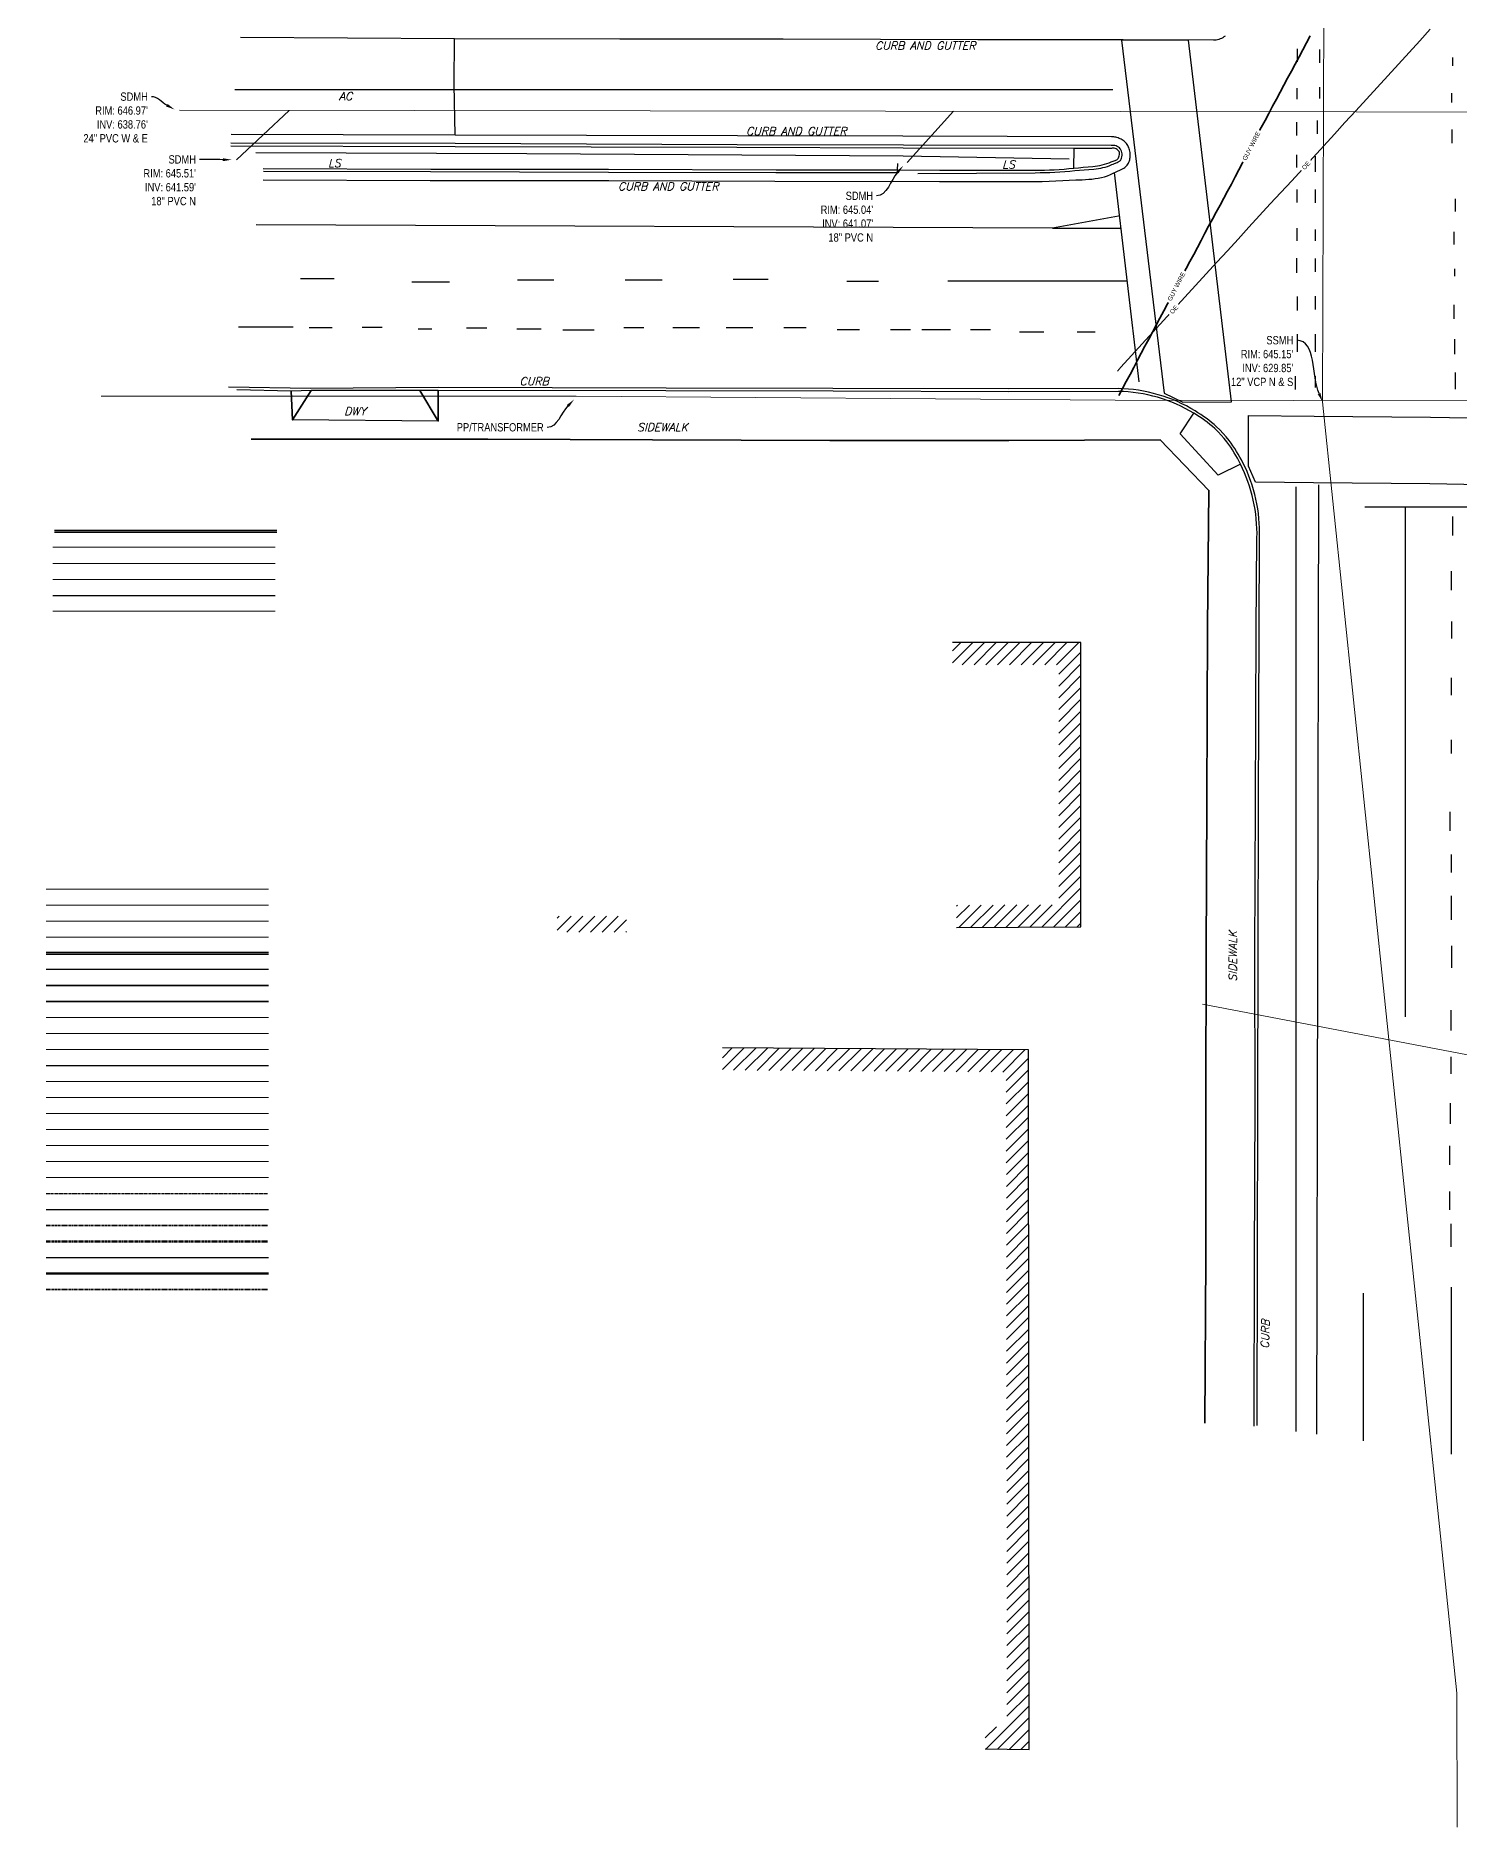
# Model space of a CAD drawing. Extents: x 6444009 to 6444699, y 1883547 to 1884303.
# Drawn here: x 6444067.7 to 6444387.9, y 1883547.1 to 1883950.1 of the extents above; entities that cross this region are included whole.
import ezdxf
from ezdxf import colors
from ezdxf.entities.mleader import LeaderData, LeaderLine
from ezdxf.lldxf.tags import DXFTag
from ezdxf.math import Vec2, Vec3

# ---------------------------------------------------------------- set-up
doc = ezdxf.new("R2010")
doc.units = 0
doc.header["$MEASUREMENT"] = 0
for name, pattern in [('CENTER', [1, 0.625, -0.125, 0.125, -0.125]), ('HIDDEN', [0.375, 0.25, -0.125]), ('HIDDEN2', [0.1875, 0.125, -0.0625]), ('PHANTOM2', [1.25, 0.625, -0.125, 0.125, -0.125, 0.125, -0.125])]:
    doc.linetypes.add(name, pattern=pattern)
for name, color, linetype, lineweight in [('V-DETL-PATT-BLDG-', 253, 'Continuous', 13), ('VB-BNDY-PRCL-LINE-', 253, 'PHANTOM2', 35), ('VB-BNDY-SECT-LINE-', 253, 'PHANTOM2', 70), ('VB-BNDY-SUBD-LINE-', 253, 'Continuous', 80), ('VB-ESMT-ACCS-LINE-', 253, 'HIDDEN2', 25), ('VB-ESMT-SBCK-LINE-', 253, 'HIDDEN', 25), ('VB-RWAY-CNTR-LINE-', 253, 'CENTER', 25), ('VB-RWAY-LINE-', 253, 'PHANTOM2', 35), ('VF-BLDG-LINE-', 253, 'Continuous', 25), ('VF-CATV-GEOP-LINE-QLB-', 253, 'CABLETV', 15), ('VF-CATV-OVHD-LINE-', 253, 'OVERHEADCABLE', 15), ('VF-COMM-FIBR-LINE-', 253, 'FIBEROPTIC', 15), ('VF-COMM-GEOP-LINE-QLB-', 253, 'COMMUNICATION', 15), ('VF-COMM-OVHD-LINE-', 253, 'OVERHEADCOMM', 15), ('VF-ELEC-GEOP-LINE-QLB-', 253, 'ELECTRIC', 15), ('VF-ELEC-OVHD-3D', 253, 'OVERHEADELECTRIC', 15), ('VF-ELEC-OVHD-LINE-', 253, 'OVERHEADELECTRIC', 15), ('VF-FENC-LINE-', 253, 'FENCE', 25), ('VF-FUEL-LQPG-GEOP-LINE-QLB-', 253, 'PETROLEUM', 15), ('VF-IRRG-GEOP-LINE-QLB-', 253, 'IRRIGATION', 15), ('VF-NGAS-GEOP-LINE-QLB-', 253, 'GAS', 15), ('VF-PVMT-EDGE-LINE-', 253, 'EDGEOFPAVEMENT', 35), ('VF-ROAD-DIRT-LINE-', 253, 'EDGEOFDIRTROAD', 25), ('VF-ROAD-DRIV-LINE-', 253, 'Continuous', 35), ('VF-ROAD-GRVL-LINE-', 253, 'EDGEOFGRAVELROAD', 35), ('VF-ROAD-STRP-BIKE-LINE-', 253, 'Continuous', 25), ('VF-SSWR-GEOP-LINE-QLB-', 253, 'SEWER', 15), ('VF-STRM-GEOP-LINE-QLB-', 253, 'STORMDRAIN', 15), ('VF-TOPO-CONC-EDGE-LINE-', 253, 'Continuous', 25), ('VF-TOPO-CONC-GTFL-LINE-', 253, 'Continuous', 25), ('VF-TOPO-CONC-LIPG-LINE-', 253, 'Continuous', 25), ('VF-TOPO-CONC-TBCB-LINE-', 253, 'Continuous', 25), ('VF-TOPO-CONC-TBWK-LINE-', 253, 'Continuous', 35), ('VF-TOPO-CONC-WALL-LINE-', 253, 'Continuous', 9), ('VF-TOPO-GUY WIRE-3D', 253, 'Continuous', 35), ('VF-TOPO-TEXT-', 253, 'Continuous', 25), ('VF-UNID-GEOP-LINE-QLB-', 253, 'UNIDENTIFIEDUNDERGROUND', 13), ('VF-WATR-GEOP-LINE-QLB-', 253, 'WATER', 15)]:
    doc.layers.add(name, color=color, linetype=linetype, lineweight=lineweight)
doc.layers.add('V-DETL-VPRT-NPLT-', color=253, linetype='Continuous', lineweight=13, plot=False)
doc.styles.add('CG-Boundary', font='simplex.shx', dxfattribs={"oblique": 15, "height": 0.115})
doc.styles.add('G4_7 32', font='arial.ttf', dxfattribs={"height": 0.219})
doc.styles.add('NCS1-Anno', font='arial.ttf', dxfattribs={"width": 0.8, "height": 0.1})
doc.styles.get("Standard").update_dxf_attribs({"font": 'arial.ttf'})
tags = doc.linetypes.add('CABLETV', pattern='A,1,-0.03,["TV",Standard,S=0.08,R=0,X=0,Y=-0.04],-0.16,1', length=2.19).pattern_tags.tags
tags[6] = DXFTag(74, 10)
tags = doc.linetypes.add('COMMUNICATION', pattern='A,1,-0.03,["COM",Standard,S=0.08,R=0,X=0,Y=-0.04],-0.26,1', length=2.29).pattern_tags.tags
tags[6] = DXFTag(74, 10)
tags = doc.linetypes.add('EDGEOFDIRTROAD', pattern='A,1,-0.03,["EDR",Standard,S=0.08,R=0,X=0,Y=-0.04],-0.26,1', length=2.29).pattern_tags.tags
tags[6] = DXFTag(74, 10)
tags = doc.linetypes.add('EDGEOFGRAVELROAD', pattern='A,1,-0.03,["EGR",Standard,S=0.08,R=0,X=0,Y=-0.04],-0.26,1', length=2.29).pattern_tags.tags
tags[6] = DXFTag(74, 10)
tags = doc.linetypes.add('EDGEOFPAVEMENT', pattern='A,1,-0.03,["EP",Standard,S=0.08,R=0,X=0,Y=-0.04],-0.16,1', length=2.19).pattern_tags.tags
tags[6] = DXFTag(74, 10)
tags = doc.linetypes.add('ELECTRIC', pattern='A,1,-0.03,["E",Standard,S=0.08,R=0,X=0,Y=-0.04],-0.08,1', length=2.11).pattern_tags.tags
tags[6] = DXFTag(74, 10)
tags = doc.linetypes.add('FENCE', pattern='A,0.5,-0.03,["X",Standard,S=0.08,R=0,X=0,Y=-0.04],-0.08,0.5', length=1.11).pattern_tags.tags
tags[6] = DXFTag(74, 10)
tags = doc.linetypes.add('FIBEROPTIC', pattern='A,1,-0.03,["FO",Standard,S=0.08,R=0,X=0,Y=-0.04],-0.16,1', length=2.19).pattern_tags.tags
tags[6] = DXFTag(74, 10)
tags = doc.linetypes.add('GAS', pattern='A,1,-0.03,["G",Standard,S=0.08,R=0,X=0,Y=-0.04],-0.08,1', length=2.11).pattern_tags.tags
tags[6] = DXFTag(74, 10)
tags = doc.linetypes.add('IRRIGATION', pattern='A,1,-0.03,["IR",Standard,S=0.08,R=0,X=0,Y=-0.04],-0.16,1', length=2.19).pattern_tags.tags
tags[6] = DXFTag(74, 10)
tags = doc.linetypes.add('OVERHEADCABLE', pattern='A,1,-0.03,["OTV",Standard,S=0.08,R=0,X=0,Y=-0.04],-0.24,1', length=2.27).pattern_tags.tags
tags[6] = DXFTag(74, 10)
tags = doc.linetypes.add('OVERHEADCOMM', pattern='A,1,-0.03,["OC",Standard,S=0.08,R=0,X=0,Y=-0.04],-0.16,1', length=2.19).pattern_tags.tags
tags[6] = DXFTag(74, 10)
tags = doc.linetypes.add('OVERHEADELECTRIC', pattern='A,1,-0.03,["OE",Standard,S=0.08,R=0,X=0,Y=-0.04],-0.16,1', length=2.19).pattern_tags.tags
tags[6] = DXFTag(74, 10)
tags = doc.linetypes.add('PETROLEUM', pattern='A,1,-0.03,["PET",Standard,S=0.08,R=0,X=0,Y=-0.04],-0.24,1', length=2.27).pattern_tags.tags
tags[6] = DXFTag(74, 10)
tags = doc.linetypes.add('SEWER', pattern='A,1,-0.03,["SS",Standard,S=0.08,R=0,X=0,Y=-0.04],-0.16,1', length=2.19).pattern_tags.tags
tags[6] = DXFTag(74, 10)
tags = doc.linetypes.add('STORMDRAIN', pattern='A,1,-0.03,["SD",Standard,S=0.08,R=0,X=0,Y=-0.04],-0.16,1', length=2.19).pattern_tags.tags
tags[6] = DXFTag(74, 10)
tags = doc.linetypes.add('UNIDENTIFIEDUNDERGROUND', pattern='A,1,-0.03,["UUL",Standard,S=0.08,R=0,X=0,Y=-0.04],-0.24,1', length=2.27).pattern_tags.tags
tags[6] = DXFTag(74, 10)
tags = doc.linetypes.add('WATER', pattern='A,1,-0.03,["W",Standard,S=0.08,R=0,X=0,Y=-0.04],-0.1,1', length=2.13).pattern_tags.tags
tags[6] = DXFTag(74, 10)
pattern_1 = [(45, (0, 0), (-1.3258252147, 1.3258252147), [])]

msp = doc.modelspace()

# ---------------------------------------------------------------- hatches: boundary and pattern name
at = {"layer": 'V-DETL-PATT-BLDG-'}
h = msp.add_hatch(dxfattribs=at)
h.set_pattern_fill('ANSI31', color=256, scale=15)
h.set_pattern_definition(pattern_1)
h.paths.add_polyline_path([(6444302.84, 1883813.6), (6444273.91, 1883813.62), (6444273.9, 1883808.62), (6444297.84, 1883808.6), (6444297.84, 1883754.61), (6444274.84, 1883754.53), (6444274.84, 1883749.53), (6444302.8, 1883749.63)])
h = msp.add_hatch(dxfattribs=at)
h.set_pattern_fill('ANSI31', color=256, scale=15)
h.set_pattern_definition([(45, (4334.452, -401.7793), (-1.3258252147, 1.3258252147), [])])
h.paths.add_polyline_path([(6444184.99, 1883752.06), (6444200.59, 1883752.06), (6444200.59, 1883748.46), (6444184.99, 1883748.46)])
h = msp.add_hatch(dxfattribs=at)
h.set_pattern_fill('ANSI31', color=256, scale=15)
h.set_pattern_definition(pattern_1)
h.paths.add_polyline_path([(6444291.02, 1883721.96), (6444222.17, 1883722.42), (6444222.17, 1883717.42), (6444286.02, 1883716.99), (6444286.18, 1883569.68), (6444281.31, 1883569.77), (6444281.31, 1883564.77), (6444291.18, 1883564.59)])

# ---------------------------------------------------------------- linework, layer by layer
at = {"layer": 'VB-BNDY-PRCL-LINE-'}
msp.add_line((6444070.05, 1883682.49), (6444120.05, 1883682.49), dxfattribs=at)
at = {"layer": 'VB-BNDY-SECT-LINE-'}
msp.add_line((6444070.05, 1883678.89), (6444120.05, 1883678.89), dxfattribs=at)
at = {"layer": 'VB-BNDY-SUBD-LINE-'}
msp.add_line((6444070.05, 1883671.69), (6444120.05, 1883671.69), dxfattribs=at)
at = {"layer": 'VB-ESMT-ACCS-LINE-'}
msp.add_line((6444070.05, 1883686.09), (6444120.05, 1883686.09), dxfattribs=at)
at = {"layer": 'VB-ESMT-SBCK-LINE-'}
msp.add_line((6444070.05, 1883675.29), (6444120.05, 1883675.29), dxfattribs=at)
at = {"layer": 'VB-RWAY-CNTR-LINE-'}
msp.add_line((6444070.05, 1883689.69), (6444120.05, 1883689.69), dxfattribs=at)
at = {"layer": 'VB-RWAY-LINE-'}
msp.add_line((6444070.05, 1883668.09), (6444120.05, 1883668.09), dxfattribs=at)
at = {"layer": 'VF-BLDG-LINE-'}
for points in [[(6444274.84, 1883749.53), (6444302.8, 1883749.63), (6444302.84, 1883813.6), (6444273.91, 1883813.62)], [(6444281.31, 1883564.77), (6444291.18, 1883564.59), (6444291.02, 1883721.96), (6444222.2, 1883722.42)]]:
    msp.add_lwpolyline(points, dxfattribs=at)
at = {"layer": 'VF-CATV-GEOP-LINE-QLB-'}
msp.add_line((6444070.05, 1883758.09), (6444120.05, 1883758.09), dxfattribs=at)
at = {"layer": 'VF-CATV-OVHD-LINE-'}
msp.add_line((6444070.05, 1883754.49), (6444120.05, 1883754.49), dxfattribs=at)
at = {"layer": 'VF-COMM-FIBR-LINE-'}
msp.add_line((6444070.05, 1883722.09), (6444120.05, 1883722.09), dxfattribs=at)
at = {"layer": 'VF-COMM-GEOP-LINE-QLB-'}
msp.add_line((6444070.05, 1883750.89), (6444120.05, 1883750.89), dxfattribs=at)
at = {"layer": 'VF-COMM-OVHD-LINE-'}
msp.add_line((6444070.05, 1883747.29), (6444120.05, 1883747.29), dxfattribs=at)
at = {"layer": 'VF-COMM-OVHD-LINE-', "ltscale": 0.6}
msp.add_line((6444330.15, 1883732.27), (6444400.77, 1883718.72), dxfattribs=at)
at = {"layer": 'VF-ELEC-GEOP-LINE-QLB-'}
msp.add_line((6444070.05, 1883725.69), (6444120.05, 1883725.69), dxfattribs=at)
at = {"layer": 'VF-ELEC-OVHD-3D'}
msp.add_polyline3d([(6444381.43, 1883951.59, 684.48), (6444379.05, 1883948.95, 684.35), (6444376.66, 1883946.32, 684.26), (6444374.26, 1883943.7, 684.17), (6444371.84, 1883941.09, 684.07), (6444369.46, 1883938.45, 683.94), (6444367.06, 1883935.82, 683.87), (6444364.64, 1883933.22, 683.85), (6444362.23, 1883930.6, 683.79), (6444359.84, 1883927.98, 683.75), (6444357.44, 1883925.35, 683.71), (6444355.05, 1883922.72, 683.66), (6444352.65, 1883920.09, 683.62), (6444350.24, 1883917.47, 683.6), (6444347.82, 1883914.87, 683.59), (6444345.41, 1883912.25, 683.6), (6444343.01, 1883909.63, 683.59), (6444340.61, 1883907.01, 683.61), (6444338.22, 1883904.37, 683.62), (6444335.81, 1883901.75, 683.64), (6444333.4, 1883899.14, 683.69), (6444331, 1883896.51, 683.73), (6444328.61, 1883893.89, 683.78), (6444326.21, 1883891.26, 683.84), (6444323.8, 1883888.64, 683.92), (6444321.4, 1883886.02, 684), (6444319.01, 1883883.39, 684.13), (6444316.62, 1883880.77, 684.27), (6444314.21, 1883878.15, 684.37), (6444311.83, 1883875.51, 684.49), (6444311.07, 1883874.66, 684.53)], dxfattribs=at)
at = {"layer": 'VF-ELEC-OVHD-LINE-'}
msp.add_line((6444070.05, 1883729.29), (6444120.05, 1883729.29), dxfattribs=at)
at = {"layer": 'VF-ELEC-OVHD-LINE-', "ltscale": 0.6, "elevation": 645.64}
msp.add_lwpolyline([(6444082.42, 1883869), (6444189.26, 1883869.02), (6444310.5, 1883868.11), (6444430.71, 1883867.93), (6444596.14, 1883867.98), (6444631.26, 1883867.98)], dxfattribs=at)
at = {"layer": 'VF-FENC-LINE-'}
msp.add_line((6444070.05, 1883718.49), (6444120.05, 1883718.49), dxfattribs=at)
at = {"layer": 'VF-FENC-LINE-', "flags": 128}
msp.add_lwpolyline([(6444300.16, 1883922.35), (6444262.84, 1883923.01), (6444178.19, 1883923.55), (6444117.23, 1883923.75)], dxfattribs=at)
at = {"layer": 'VF-FUEL-LQPG-GEOP-LINE-QLB-'}
msp.add_line((6444070.05, 1883707.69), (6444120.05, 1883707.69), dxfattribs=at)
at = {"layer": 'VF-IRRG-GEOP-LINE-QLB-'}
msp.add_line((6444070.05, 1883714.89), (6444120.05, 1883714.89), dxfattribs=at)
at = {"layer": 'VF-NGAS-GEOP-LINE-QLB-'}
msp.add_line((6444070.05, 1883711.29), (6444120.05, 1883711.29), dxfattribs=at)
at = {"layer": 'VF-PVMT-EDGE-LINE-'}
msp.add_line((6444070.05, 1883732.89), (6444120.05, 1883732.89), dxfattribs=at)
at = {"layer": 'VF-ROAD-DIRT-LINE-'}
msp.add_line((6444070.05, 1883740.09), (6444120.05, 1883740.09), dxfattribs=at)
at = {"layer": 'VF-ROAD-DRIV-LINE-'}
for points in [[(6444129.66, 1883870.27), (6444125.47, 1883863.67), (6444125.16, 1883870.12)], [(6444158.24, 1883870.29), (6444158.26, 1883863.4), (6444154.13, 1883870.33)]]:
    msp.add_lwpolyline(points, dxfattribs=at)
at = {"layer": 'VF-ROAD-GRVL-LINE-'}
msp.add_line((6444070.05, 1883736.49), (6444120.05, 1883736.49), dxfattribs=at)
at = {"layer": 'VF-ROAD-STRP-BIKE-LINE-'}
msp.add_lwpolyline([(6444321.53, 1883869.67), (6444325.76, 1883867.64), (6444336.73, 1883867.72), (6444327, 1883949.07), (6444311.99, 1883949.1), (6444321.53, 1883869.67)], close=True, dxfattribs=at)
for points in [[(6444351.47, 1883947.14), (6444351.47, 1883944.25)], [(6444356.5, 1883947), (6444356.5, 1883944)], [(6444386.42, 1883945.24), (6444386.42, 1883943.33)], [(6444356.5, 1883938.5), (6444356.5, 1883936)], [(6444112.5, 1883938), (6444310, 1883938)], [(6444351.39, 1883938.3), (6444351.39, 1883935.86)], [(6444386.23, 1883937.18), (6444386.23, 1883935.08)], [(6444351.31, 1883930.63), (6444351.31, 1883927.65)], [(6444356, 1883931), (6444356, 1883928)], [(6444386.3, 1883929.02), (6444386.3, 1883925.96)], [(6444351.35, 1883923.34), (6444351.35, 1883920.49)], [(6444355.5, 1883923), (6444355.5, 1883919.5)], [(6444310.28, 1883919.31), (6444315.87, 1883872.26)], [(6444351.37, 1883915.53), (6444351.37, 1883912.56)], [(6444355.5, 1883915.5), (6444355.5, 1883912.5)], [(6444387, 1883913.41), (6444387, 1883910.54)], [(6444311.25, 1883909.53), (6444296.42, 1883906.85), (6444117.29, 1883907.57)], [(6444296.42, 1883906.85), (6444311.76, 1883906.85)], [(6444351.37, 1883906.83), (6444351.37, 1883903.93)], [(6444355.5, 1883906.5), (6444355.5, 1883904)], [(6444386.7, 1883906), (6444386.7, 1883903.13)], [(6444351.33, 1883900.1), (6444351.33, 1883896.74)], [(6444355.5, 1883900), (6444355.5, 1883897)], [(6444127.24, 1883895.47), (6444134.84, 1883895.47)], [(6444152.29, 1883894.71), (6444160.78, 1883894.71)], [(6444176.1, 1883895.19), (6444184.28, 1883895.19)], [(6444200.29, 1883895.2), (6444208.64, 1883895.2)], [(6444224.56, 1883895.33), (6444232.5, 1883895.33)], [(6444250.15, 1883894.92), (6444257.27, 1883894.92)], [(6444272.85, 1883894.98), (6444313.17, 1883894.98)], [(6444386.9, 1883897.7), (6444386.9, 1883896.02)], [(6444351.45, 1883891.42), (6444351.45, 1883888.29)], [(6444355.5, 1883891.5), (6444355.5, 1883888.5)], [(6444386.7, 1883889.58), (6444386.7, 1883886.41)], [(6444125.61, 1883884.58), (6444113.32, 1883884.58)], [(6444129.22, 1883884.5), (6444134.38, 1883884.5)], [(6444141.14, 1883884.58), (6444145.66, 1883884.58)], [(6444153.72, 1883884.19), (6444156.78, 1883884.19)], [(6444164.61, 1883884.41), (6444169.21, 1883884.41)], [(6444175.9, 1883884.19), (6444181.36, 1883884.19)], [(6444186.27, 1883883.98), (6444193.32, 1883883.98)], [(6444200, 1883884.5), (6444204.5, 1883884.5)], [(6444211, 1883884.5), (6444217, 1883884.5)], [(6444223, 1883884.5), (6444229, 1883884.5)], [(6444236, 1883884.5), (6444241, 1883884.5)], [(6444248, 1883884), (6444253, 1883884)], [(6444260, 1883884), (6444264.5, 1883884)], [(6444267, 1883884), (6444273.5, 1883884)], [(6444278, 1883884), (6444282.5, 1883884)], [(6444289, 1883883.5), (6444294.5, 1883883.5)], [(6444302, 1883883.5), (6444306, 1883883.5)], [(6444351.5, 1883883), (6444351.5, 1883879)], [(6444355.5, 1883883), (6444355.5, 1883879)], [(6444386.9, 1883881.85), (6444386.9, 1883878.49)], [(6444387, 1883874.34), (6444387, 1883870.59)], [(6444351, 1883873.5), (6444351, 1883870.5)], [(6444355.5, 1883873.5), (6444355.5, 1883871)], [(6444342.09, 1883849.64), (6444340.53, 1883853.27), (6444340.55, 1883864.66), (6444355.31, 1883864.52), (6444381.5, 1883864.28), (6444402.96, 1883863.9), (6444402.81, 1883856.2), (6444400.41, 1883850.64), (6444400.42, 1883848.94)], [(6444400.42, 1883848.94), (6444381.3, 1883849.28), (6444355.17, 1883849.52), (6444342.09, 1883849.64)], [(6444351.24, 1883636.16), (6444351.24, 1883848.65)], [(6444356.29, 1883849.04), (6444355.82, 1883635.54)], [(6444366.67, 1883844.13), (6444398.09, 1883844.13)], [(6444375.74, 1883844.13), (6444375.74, 1883729.41)], [(6444386.41, 1883841.97), (6444386.41, 1883837.7)], [(6444386.11, 1883829.67), (6444386.11, 1883825.4)], [(6444386.21, 1883818.36), (6444386.21, 1883814.49)], [(6444386.11, 1883805.66), (6444386.11, 1883801.8)], [(6444386.11, 1883791.74), (6444386.11, 1883788.67)], [(6444385.82, 1883775.55), (6444385.82, 1883771.28)], [(6444386.11, 1883765.92), (6444386.11, 1883761.86)], [(6444386.11, 1883756.6), (6444386.11, 1883751.24)], [(6444386.21, 1883745.37), (6444386.21, 1883740.41)], [(6444386.05, 1883730.91), (6444386.05, 1883726.31)], [(6444386.05, 1883720.43), (6444386.05, 1883716.62)], [(6444385.9, 1883709.95), (6444385.9, 1883705.35)], [(6444385.74, 1883700.42), (6444385.74, 1883696.14)], [(6444385.74, 1883690.1), (6444385.74, 1883685.97)], [(6444386.05, 1883682.85), (6444386.05, 1883677.68)], [(6444386.11, 1883668.63), (6444386.11, 1883631.05)], [(6444366.33, 1883667.23), (6444366.33, 1883634.04)]]:
    msp.add_lwpolyline(points, dxfattribs=at)
at = {"layer": 'VF-SSWR-GEOP-LINE-QLB-'}
msp.add_line((6444070.05, 1883704.09), (6444120.05, 1883704.09), dxfattribs=at)
at = {"layer": 'VF-SSWR-GEOP-LINE-QLB-', "ltscale": 0.6, "flags": 128}
for points, elevation in [([(6444347.44, 1884298.71), (6444357.59, 1884000.12), (6444357.18, 1883867.76), (6444387.39, 1883577.3)], 646.21), ([(6444387.39, 1883577.3), (6444387.45, 1883547.12)], 640.76)]:
    msp.add_lwpolyline(points, dxfattribs=dict(at, elevation=elevation))
at = {"layer": 'VF-STRM-GEOP-LINE-QLB-'}
msp.add_line((6444070.05, 1883700.49), (6444120.05, 1883700.49), dxfattribs=at)
at = {"layer": 'VF-STRM-GEOP-LINE-QLB-', "ltscale": 0.6, "flags": 128}
for points, elevation in [([(6444100.01, 1883933.32), (6444417.71, 1883932.92), (6444699.14, 1883932.01)], 646.97), ([(6444112.88, 1883922.2), (6444124.68, 1883933.29)], 645.51)]:
    msp.add_lwpolyline(points, dxfattribs=dict(at, elevation=elevation))
at = {"layer": 'VF-STRM-GEOP-LINE-QLB-', "ltscale": 0.6, "elevation": 645.04}
msp.add_lwpolyline([(6444263.7, 1883921.57), (6444274.16, 1883933.1)], dxfattribs=at)
at = {"layer": 'VF-TOPO-CONC-EDGE-LINE-'}
for p, q in [((6444301.2, 1883920.31), (6444301.34, 1883924.73)), ((6444118.92, 1883919.63), (6444156.53, 1883919.59)), ((6444261.58, 1883919.9), (6444261.67, 1883921.33)), ((6444158.26, 1883863.4), (6444125.47, 1883863.67))]:
    msp.add_line(p, q, dxfattribs=at)
for points in [[(6444162.03, 1883927.72), (6444161.82, 1883939.1), (6444161.92, 1883949.48)], [(6444338.72, 1883853.74), (6444333.67, 1883851.22), (6444325.16, 1883860.54), (6444328.23, 1883865.19)]]:
    msp.add_lwpolyline(points, dxfattribs=at)
at = {"layer": 'VF-TOPO-CONC-GTFL-LINE-'}
for points in [[(6444266.11, 1883919.09), (6444292.51, 1883919.29), (6444293.63, 1883919.3), (6444294.74, 1883919.32), (6444295.86, 1883919.35), (6444296.98, 1883919.4), (6444298.09, 1883919.47), (6444299.21, 1883919.55), (6444300.32, 1883919.65), (6444301.43, 1883919.76), (6444302.49, 1883919.86), (6444303.56, 1883919.93), (6444304.63, 1883920.01), (6444305.7, 1883920.1), (6444306.23, 1883920.16), (6444306.76, 1883920.24), (6444307.28, 1883920.33), (6444307.79, 1883920.44), (6444308.3, 1883920.57), (6444308.8, 1883920.72), (6444309.3, 1883920.9), (6444309.78, 1883921.11), (6444310.06, 1883921.23), (6444310.36, 1883921.34), (6444310.95, 1883921.57), (6444311.23, 1883921.71), (6444311.48, 1883921.87), (6444311.59, 1883921.96), (6444311.7, 1883922.07), (6444311.79, 1883922.18), (6444311.86, 1883922.31), (6444311.98, 1883922.59), (6444312.06, 1883922.89), (6444312.09, 1883923.21), (6444312.09, 1883923.53), (6444312.04, 1883923.85), (6444311.95, 1883924.16), (6444311.83, 1883924.44), (6444311.75, 1883924.57), (6444311.65, 1883924.69), (6444311.47, 1883924.88), (6444311.25, 1883925.05), (6444311.01, 1883925.19), (6444310.75, 1883925.3), (6444310.48, 1883925.38), (6444310.2, 1883925.42), (6444309.93, 1883925.43), (6444309.66, 1883925.4), (6444262.93, 1883925.48), (6444225.46, 1883925.56), (6444191.58, 1883925.68), (6444162.03, 1883925.83), (6444111.57, 1883925.96)], [(6444156.53, 1883919.59), (6444196.55, 1883919.4), (6444234.19, 1883919.34), (6444261.51, 1883919.32)]]:
    msp.add_lwpolyline(points, dxfattribs=at)
at = {"layer": 'VF-TOPO-CONC-LIPG-LINE-'}
for points in [[(6444113.76, 1883949.78), (6444161.92, 1883949.48), (6444199.08, 1883949.44), (6444235.81, 1883949.38), (6444279.62, 1883949.24)], [(6444279.62, 1883949.24), (6444309.54, 1883949.23), (6444312.34, 1883949.24), (6444332.65, 1883949.17), (6444332.96, 1883949.17), (6444333.27, 1883949.2), (6444333.58, 1883949.26), (6444333.89, 1883949.34), (6444334.2, 1883949.45), (6444334.5, 1883949.58), (6444334.79, 1883949.74), (6444335.08, 1883949.91), (6444335.35, 1883950.11)], [(6444118.89, 1883917.68), (6444156.44, 1883917.52), (6444196.62, 1883917.5), (6444234, 1883917.38), (6444271.03, 1883917.32), (6444292.56, 1883917.28), (6444294.11, 1883917.3), (6444295.65, 1883917.35), (6444297.2, 1883917.43), (6444298.74, 1883917.54), (6444300.18, 1883917.62), (6444301.65, 1883917.67), (6444303.11, 1883917.72), (6444304.57, 1883917.81), (6444305.3, 1883917.87), (6444306.02, 1883917.96), (6444306.73, 1883918.07), (6444307.43, 1883918.22), (6444308.12, 1883918.39), (6444308.79, 1883918.6), (6444309.46, 1883918.86), (6444310.11, 1883919.16), (6444310.58, 1883919.38), (6444311.07, 1883919.6), (6444311.57, 1883919.83), (6444312.05, 1883920.07), (6444312.5, 1883920.34), (6444312.71, 1883920.48), (6444312.91, 1883920.65), (6444313.1, 1883920.82), (6444313.26, 1883921.01), (6444313.41, 1883921.21), (6444313.53, 1883921.43), (6444313.64, 1883921.67), (6444313.73, 1883921.93), (6444313.81, 1883922.19), (6444313.86, 1883922.46), (6444313.9, 1883922.74), (6444313.92, 1883923.02), (6444313.93, 1883923.3), (6444313.92, 1883923.58), (6444313.89, 1883923.86), (6444313.84, 1883924.14), (6444313.78, 1883924.42), (6444313.7, 1883924.68), (6444313.6, 1883924.94), (6444313.49, 1883925.19), (6444313.36, 1883925.42), (6444313.21, 1883925.65), (6444313.06, 1883925.84), (6444312.9, 1883926.03), (6444312.72, 1883926.2), (6444312.53, 1883926.37), (6444312.32, 1883926.52), (6444312.11, 1883926.67), (6444311.89, 1883926.8), (6444311.66, 1883926.92), (6444311.42, 1883927.02), (6444311.18, 1883927.11), (6444310.94, 1883927.19), (6444310.69, 1883927.26), (6444310.44, 1883927.3), (6444310.2, 1883927.34), (6444309.95, 1883927.35), (6444309.7, 1883927.35), (6444262.78, 1883927.48), (6444225.55, 1883927.57), (6444191.58, 1883927.63), (6444162.03, 1883927.72), (6444111.68, 1883927.88)]]:
    msp.add_lwpolyline(points, dxfattribs=at)
at = {"layer": 'VF-TOPO-CONC-TBCB-LINE-'}
msp.add_lwpolyline([(6444118.82, 1883920.26), (6444156.54, 1883920.07), (6444196.55, 1883920.06), (6444234.27, 1883919.95), (6444261.58, 1883919.9), (6444271.05, 1883919.87), (6444292.45, 1883919.86), (6444293.55, 1883919.86), (6444294.64, 1883919.88), (6444295.74, 1883919.92), (6444296.83, 1883919.96), (6444297.93, 1883920.03), (6444299.02, 1883920.11), (6444300.11, 1883920.2), (6444301.2, 1883920.31), (6444302.28, 1883920.42), (6444303.36, 1883920.5), (6444304.44, 1883920.59), (6444305.52, 1883920.7), (6444306.58, 1883920.85), (6444307.11, 1883920.94), (6444307.63, 1883921.06), (6444308.15, 1883921.19), (6444308.66, 1883921.34), (6444309.17, 1883921.51), (6444309.66, 1883921.71), (6444310.07, 1883921.86), (6444310.5, 1883922), (6444310.7, 1883922.08), (6444310.89, 1883922.18), (6444311.05, 1883922.31), (6444311.19, 1883922.47), (6444311.3, 1883922.66), (6444311.39, 1883922.88), (6444311.46, 1883923.11), (6444311.49, 1883923.35), (6444311.5, 1883923.59), (6444311.47, 1883923.82), (6444311.4, 1883924.04), (6444311.29, 1883924.23), (6444311.15, 1883924.39), (6444310.98, 1883924.54), (6444310.78, 1883924.65), (6444310.56, 1883924.74), (6444310.33, 1883924.8), (6444310.1, 1883924.82), (6444309.88, 1883924.81), (6444309.67, 1883924.76), (6444301.34, 1883924.73), (6444262.8, 1883924.82), (6444225.43, 1883924.94), (6444192.68, 1883925.05), (6444162.02, 1883925.09), (6444111.59, 1883925.26)], dxfattribs=at)
at = {"layer": 'VF-TOPO-CONC-WALL-LINE-'}
for p, q in [((6444070.05, 1883743.94), (6444120.05, 1883743.94)), ((6444070.05, 1883743.44), (6444120.05, 1883743.44))]:
    msp.add_line(p, q, dxfattribs=at)
at = {"layer": 'VF-TOPO-CONC-WALL-LINE-', "linetype": 'HIDDEN2'}
msp.add_line((6444070.05, 1883743.69), (6444120.05, 1883743.69), dxfattribs=at)
at = {"layer": 'VF-TOPO-GUY WIRE-3D'}
msp.add_polyline3d([(6444354.41, 1883950.11, 697.5), (6444353.56, 1883948.52, 697.51), (6444352.72, 1883946.93, 697.47), (6444351.89, 1883945.33, 697.48), (6444351.05, 1883943.74, 697.48), (6444350.19, 1883942.16, 697.49), (6444349.33, 1883940.58, 697.49), (6444348.48, 1883938.99, 697.48), (6444347.63, 1883937.41, 697.47), (6444346.79, 1883935.82, 697.52), (6444345.94, 1883934.23, 697.54), (6444345.09, 1883932.64, 697.57), (6444344.25, 1883931.05, 697.58), (6444343.41, 1883929.46, 697.6), (6444342.56, 1883927.87, 697.64), (6444341.71, 1883926.29, 697.67), (6444340.86, 1883924.7, 697.7), (6444340.02, 1883923.12, 697.75), (6444339.19, 1883921.52, 697.8), (6444338.37, 1883919.92, 697.85), (6444337.53, 1883918.33, 697.9), (6444336.67, 1883916.74, 697.94), (6444335.82, 1883915.16, 697.97), (6444334.97, 1883913.57, 698.05), (6444334.12, 1883911.99, 698.1), (6444333.28, 1883910.4, 698.13), (6444332.42, 1883908.82, 698.17), (6444331.55, 1883907.24, 698.21), (6444330.7, 1883905.66, 698.27), (6444329.89, 1883904.06, 698.37), (6444329.05, 1883902.47, 698.43), (6444328.2, 1883900.88, 698.47), (6444327.35, 1883899.3, 698.52), (6444326.48, 1883897.72, 698.58), (6444325.64, 1883896.13, 698.66), (6444324.79, 1883894.54, 698.74), (6444323.95, 1883892.96, 698.82), (6444323.1, 1883891.38, 698.91), (6444322.29, 1883889.77, 699.02), (6444321.44, 1883888.19, 699.13), (6444320.59, 1883886.6, 699.2), (6444319.74, 1883885.02, 699.33), (6444318.91, 1883883.43, 699.49), (6444318.07, 1883881.85, 699.61), (6444317.23, 1883880.26, 699.71), (6444316.38, 1883878.67, 699.8), (6444315.54, 1883877.09, 699.93), (6444314.71, 1883875.5, 700.04), (6444313.87, 1883873.91, 700.19), (6444313.04, 1883872.32, 700.32), (6444312.18, 1883870.75, 700.48), (6444311.34, 1883869.2, 700.64)], dxfattribs=at)
at = {"layer": 'VF-UNID-GEOP-LINE-QLB-'}
msp.add_line((6444070.05, 1883696.89), (6444120.05, 1883696.89), dxfattribs=at)
at = {"layer": 'VF-WATR-GEOP-LINE-QLB-'}
msp.add_line((6444070.05, 1883693.29), (6444120.05, 1883693.29), dxfattribs=at)

# ---------------------------------------------------------------- texts
at = {"layer": 'VF-TOPO-TEXT-', "char_height": 1.8, "attachment_point": 1, "style": 'CG-Boundary'}
for s, insert, width in [('CURB AND GUTTER', (6444256.53, 1883948.77), 85.5634), ('AC', (6444135.9, 1883937.4), 85.5634), ('CURB AND GUTTER ', (6444227.5, 1883929.53), 41.761), ('LS', (6444133.45, 1883922.36), 85.5634), ('LS', (6444285.12, 1883922.04), 85.5634), ('CURB AND GUTTER', (6444198.69, 1883917.12), 85.5634), ('CURB', (6444176.55, 1883873.27), 85.5634), ('DWY', (6444137.1, 1883866.54), 85.5634), ('SIDEWALK', (6444202.98, 1883862.94), 85.5634)]:
    msp.add_mtext(s, dxfattribs=dict(at, insert=insert, width=width))
at = {"layer": 'VF-TOPO-TEXT-', "char_height": 1.8, "width": 85.5634, "attachment_point": 1, "style": 'CG-Boundary'}
for s, insert, rotation in [('SIDEWALK', (6444336.07, 1883737.34), 90), ('CURB', (6444343.27, 1883654.76), 88.3142)]:
    msp.add_mtext(s, dxfattribs=dict(at, insert=insert, rotation=rotation))

# ---------------------------------------------------------------- leaders
at = {"layer": 'VF-TOPO-TEXT-'}
ml = msp.add_multileader_mtext('Standard', dxfattribs=at)
ml.set_content('SDMH\\PRIM: 646.97\'\\PINV: 638.76\'\\P24" PVC W & E', color=256, style='NCS1-Anno')
ml.set_leader_properties()
ml.build(insert=Vec2(0, 0))
ml.multileader.update_dxf_attribs({"leader_type": 2, "dogleg_length": 0.1, "arrow_head_size": 2, "scale": 20})
ctx = ml.context
ctx.base_point, ctx.scale, ctx.char_height, ctx.arrow_head_size, ctx.landing_gap_size, ctx.plane_origin = Vec3(6444077.79, 1883936.38, 646.97), 20, 1.875, 2, 0.8, Vec3(6444100.01, 1883933.32, 646.97)
ctx.text_align_type = 2
notes = []
notes.append((ctx, [(1, (1, 1, 0), (6444095.7, 1883936.38, 646.97), (-1, 0), 2, [(0, [(6444098.93, 1883933.51, 646.97)], 0, [])])]))
ctx.mtext.insert, ctx.mtext.alignment, ctx.mtext.flow_direction = Vec3(6444092.9, 1883937.34, 646.97), 3, 5
ml = msp.add_multileader_mtext('Standard', dxfattribs=at)
ml.set_content('SDMH\\PRIM: 645.51\'\\PINV: 641.59\'\\P18" PVC N', color=256, style='NCS1-Anno')
ml.set_leader_properties()
ml.build(insert=Vec2(0, 0))
ml.multileader.update_dxf_attribs({"leader_type": 2, "dogleg_length": 0.1, "arrow_head_size": 2, "scale": 20})
ctx = ml.context
ctx.base_point, ctx.scale, ctx.char_height, ctx.arrow_head_size, ctx.landing_gap_size, ctx.plane_origin = Vec3(6444091.38, 1883922.26, 645.51), 20, 1.875, 2, 0.8, Vec3(6444112.88, 1883922.2, 645.51)
ctx.text_align_type = 2
notes.append((ctx, [(1, (1, 1, 0), (6444106.53, 1883922.26, 645.51), (-1, 0), 2, [(0, [(6444111.78, 1883922.2, 645.51)], 0, [])])]))
ctx.mtext.insert, ctx.mtext.alignment, ctx.mtext.flow_direction = Vec3(6444103.73, 1883923.22, 645.51), 3, 5
ml = msp.add_multileader_mtext('Standard', dxfattribs=at)
ml.set_content('SDMH\\PRIM: 645.04\'\\PINV: 641.07\'\\P18" PVC N', color=256, style='NCS1-Anno')
ml.set_leader_properties()
ml.build(insert=Vec2(0, 0))
ml.multileader.update_dxf_attribs({"leader_type": 2, "dogleg_length": 0.1, "arrow_head_size": 2, "scale": 20})
ctx = ml.context
ctx.base_point, ctx.scale, ctx.char_height, ctx.arrow_head_size, ctx.landing_gap_size, ctx.plane_origin = Vec3(6444243.71, 1883914.07, 645.04), 20, 1.875, 2, 0.8, Vec3(6444263.7, 1883921.57, 645.04)
ctx.text_align_type = 2
notes.append((ctx, [(1, (1, 1, 0), (6444258.87, 1883914.07, 645.04), (-1, 0), 2, [(0, [(6444262.86, 1883920.85, 645.04)], 0, [])])]))
ctx.mtext.insert, ctx.mtext.alignment, ctx.mtext.flow_direction = Vec3(6444256.07, 1883915.03, 645.04), 3, 5
ml = msp.add_multileader_mtext('Standard', dxfattribs=at)
ml.set_content('SSMH\\PRIM: 645.15\'\\PINV: 629.85\'\\P12" VCP N & S', color=256, style='NCS1-Anno')
ml.set_leader_properties()
ml.build(insert=Vec2(0, 0))
ml.multileader.update_dxf_attribs({"leader_type": 2, "dogleg_length": 0.1, "arrow_head_size": 2, "scale": 20})
ctx = ml.context
ctx.base_point, ctx.scale, ctx.char_height, ctx.arrow_head_size, ctx.landing_gap_size, ctx.plane_origin = Vec3(6444336.11, 1883881.59, 645.15), 20, 1.875, 2, 0.8, Vec3(6444357.18, 1883867.76, 645.15)
ctx.text_align_type = 2
notes.append((ctx, [(1, (1, 1, 0), (6444353.4, 1883881.59, 645.15), (-1, 0), 2, [(0, [(6444357.18, 1883867.76, 645.15)], 0, [])])]))
ctx.mtext.insert, ctx.mtext.alignment, ctx.mtext.flow_direction = Vec3(6444350.6, 1883882.55, 645.15), 3, 5
ml = msp.add_multileader_mtext('Standard', dxfattribs=at)
ml.set_content('PP/TRANSFORMER', color=256, style='NCS1-Anno')
ml.set_leader_properties()
ml.build(insert=Vec2(0, 0))
ml.multileader.update_dxf_attribs({"leader_type": 2, "dogleg_length": 0.1, "arrow_head_size": 2, "scale": 20})
ctx = ml.context
ctx.base_point, ctx.scale, ctx.char_height, ctx.arrow_head_size, ctx.landing_gap_size, ctx.plane_origin = Vec3(6444161.8, 1883862.01, -1.54), 20, 1.875, 2, 0.8, Vec3(6444189.06, 1883868.78, -1.54)
ctx.text_align_type = 2
notes.append((ctx, [(1, (1, 1, 0), (6444184.77, 1883862.01, -1.54), (-1, 0), 2, [(0, [(6444188.79, 1883868.25, -1.54)], 0, [])])]))
ctx.mtext.insert, ctx.mtext.alignment, ctx.mtext.flow_direction = Vec3(6444181.97, 1883862.96, -1.54), 3, 5
for ctx, leaders in notes:
    for number, flags, end, landing, length, lines in leaders:
        leader = LeaderData()
        leader.index, (leader.has_last_leader_line, leader.has_dogleg_vector, leader.attachment_direction) = number, flags
        leader.last_leader_point, leader.dogleg_vector, leader.dogleg_length = Vec3(end), Vec3(landing), length
        for number, points, colour, breaks in lines:
            line = LeaderLine()
            line.index, line.vertices, line.color, line.breaks = number, Vec3.list(points), colors.encode_raw_color(colour), breaks
            leader.lines.append(line)
        ctx.leaders.append(leader)

# ---------------------------------------------------------------- wipeouts: each hides what was drawn before it
msp.add_wipeout([(6444067.71, 1883848.8), (6444178.41, 1883848.8), (6444178.41, 1883778.91), (6444067.71, 1883778.91)]).dxf.layer = 'V-DETL-VPRT-NPLT-'

# ---------------------------------------------------------------- next in the draw order: linework, layer by layer
at = {"layer": 'VF-COMM-OVHD-LINE-', "ltscale": 0.6}
msp.add_line((6444071.53, 1883820.64), (6444121.53, 1883820.64), dxfattribs=at)
at = {"layer": 'VF-ELEC-OVHD-LINE-', "ltscale": 0.6}
msp.add_line((6444071.53, 1883835.04), (6444121.53, 1883835.04), dxfattribs=at)
at = {"layer": 'VF-FENC-LINE-', "ltscale": 0.6}
msp.add_line((6444071.53, 1883824.18), (6444121.53, 1883824.18), dxfattribs=at)
at = {"layer": 'VF-SSWR-GEOP-LINE-QLB-', "ltscale": 0.6}
msp.add_line((6444071.53, 1883831.38), (6444121.53, 1883831.38), dxfattribs=at)
at = {"layer": 'VF-STRM-GEOP-LINE-QLB-', "ltscale": 0.6}
msp.add_line((6444071.53, 1883827.78), (6444121.53, 1883827.78), dxfattribs=at)
at = {"layer": 'VF-TOPO-CONC-EDGE-LINE-'}
msp.add_lwpolyline([(6444342.44, 1883637.51), (6444342.53, 1883674.7), (6444342.62, 1883710.23), (6444342.69, 1883743.45), (6444342.8, 1883777.34), (6444342.94, 1883816.44), (6444343.01, 1883837.22), (6444343.03, 1883838.3), (6444343.01, 1883839.38), (6444342.96, 1883840.46), (6444342.87, 1883841.54), (6444342.75, 1883842.63), (6444342.6, 1883843.71), (6444342.41, 1883844.78), (6444342.19, 1883845.85), (6444341.93, 1883846.91), (6444341.65, 1883847.97), (6444341.33, 1883849.01), (6444340.98, 1883850.04), (6444340.6, 1883851.06), (6444340.19, 1883852.06), (6444339.75, 1883853.05), (6444339.27, 1883854.02), (6444338.93, 1883854.67), (6444338.58, 1883855.33), (6444338.21, 1883855.97), (6444337.83, 1883856.61), (6444337.43, 1883857.24), (6444337.02, 1883857.86), (6444336.59, 1883858.46), (6444336.14, 1883859.05), (6444335.48, 1883859.87), (6444334.79, 1883860.66), (6444334.07, 1883861.42), (6444333.32, 1883862.15), (6444332.77, 1883862.65), (6444332.2, 1883863.13), (6444331.61, 1883863.6), (6444331.02, 1883864.05), (6444330.41, 1883864.48), (6444329.79, 1883864.9), (6444329.16, 1883865.31), (6444328.53, 1883865.7), (6444327.56, 1883866.28), (6444326.56, 1883866.82), (6444325.55, 1883867.32), (6444324.52, 1883867.8), (6444323.47, 1883868.24), (6444322.4, 1883868.64), (6444321.32, 1883869.02), (6444320.23, 1883869.35), (6444319.12, 1883869.65), (6444318.01, 1883869.92), (6444316.89, 1883870.15), (6444315.77, 1883870.34), (6444314.64, 1883870.49), (6444313.51, 1883870.61), (6444312.39, 1883870.68), (6444311.26, 1883870.72), (6444286.47, 1883870.67), (6444247.02, 1883870.73), (6444209.52, 1883870.84), (6444158.25, 1883870.98), (6444129.57, 1883870.78), (6444111.04, 1883871.06)], dxfattribs=at)
at = {"layer": 'VF-TOPO-CONC-TBCB-LINE-'}
msp.add_lwpolyline([(6444341.77, 1883637.34), (6444341.9, 1883674.64), (6444342, 1883710.18), (6444341.97, 1883743.48), (6444342.12, 1883777.37), (6444342.26, 1883816.35), (6444342.43, 1883837.14), (6444342.44, 1883838.21), (6444342.41, 1883839.27), (6444342.36, 1883840.34), (6444342.26, 1883841.41), (6444342.14, 1883842.48), (6444341.99, 1883843.55), (6444341.8, 1883844.61), (6444341.58, 1883845.66), (6444341.33, 1883846.71), (6444341.05, 1883847.75), (6444340.73, 1883848.78), (6444340.39, 1883849.8), (6444340.02, 1883850.81), (6444339.62, 1883851.8), (6444339.18, 1883852.78), (6444338.72, 1883853.74), (6444338.05, 1883855.04), (6444337.69, 1883855.68), (6444337.32, 1883856.31), (6444336.94, 1883856.94), (6444336.54, 1883857.55), (6444336.12, 1883858.15), (6444335.68, 1883858.73), (6444335.04, 1883859.52), (6444334.37, 1883860.28), (6444333.67, 1883861.02), (6444332.94, 1883861.72), (6444332.39, 1883862.21), (6444331.84, 1883862.68), (6444331.26, 1883863.14), (6444330.68, 1883863.58), (6444330.08, 1883864), (6444329.47, 1883864.41), (6444328.23, 1883865.19), (6444327.28, 1883865.75), (6444326.31, 1883866.28), (6444325.31, 1883866.78), (6444324.29, 1883867.24), (6444323.26, 1883867.67), (6444322.21, 1883868.07), (6444321.15, 1883868.43), (6444320.08, 1883868.76), (6444318.99, 1883869.05), (6444317.9, 1883869.31), (6444316.8, 1883869.53), (6444315.7, 1883869.72), (6444314.6, 1883869.87), (6444313.49, 1883869.98), (6444312.38, 1883870.05), (6444311.28, 1883870.09), (6444286.61, 1883870.02), (6444247.12, 1883870.12), (6444209.42, 1883870.2), (6444158.24, 1883870.29), (6444154.13, 1883870.33), (6444129.66, 1883870.27), (6444125.16, 1883870.12), (6444112.93, 1883870.45)], dxfattribs=at)
at = {"layer": 'VF-TOPO-CONC-TBWK-LINE-'}
msp.add_lwpolyline([(6444330.72, 1883637.98), (6444330.93, 1883675.16), (6444330.9, 1883711.27), (6444330.97, 1883743.51), (6444331.13, 1883777.85), (6444331.29, 1883817.17), (6444331.62, 1883847.81), (6444320.62, 1883859.17), (6444286.64, 1883859.03), (6444246.32, 1883859.05), (6444206.42, 1883859.17), (6444169.42, 1883859.34), (6444129.71, 1883859.36), (6444116.13, 1883859.37)], dxfattribs=at)
at = {"layer": 'VF-TOPO-CONC-WALL-LINE-'}
for p, q in [((6444071.94, 1883838.87), (6444121.94, 1883838.87)), ((6444071.94, 1883838.37), (6444121.94, 1883838.37))]:
    msp.add_line(p, q, dxfattribs=at)
at = {"layer": 'VF-TOPO-CONC-WALL-LINE-', "linetype": 'HIDDEN2'}
msp.add_line((6444071.94, 1883838.62), (6444121.94, 1883838.62), dxfattribs=at)

# ---------------------------------------------------------------- next in the draw order: texts
at = {"layer": 'VF-ELEC-OVHD-LINE-', "ltscale": 0.6, "char_height": 1, "width": 2.0172, "attachment_point": 1, "rotation": 47.6008, "style": 'G4_7 32', "bg_fill": 2}
for insert in [(6444352.42, 1883920.51, -684.1), (6444322.69, 1883888.09, -683.82)]:
    msp.add_mtext('OE', dxfattribs=dict(at, insert=insert))
at = {"layer": 'VF-TOPO-GUY WIRE-3D', "insert": (6444339.09, 1883922.38, -1368.84), "char_height": 1, "width": 7.0021, "attachment_point": 1, "rotation": 62.6356, "style": 'G4_7 32', "bg_fill": 2}
msp.add_mtext('\\pxt1;GUY WIRE ', dxfattribs=at)

# ---------------------------------------------------------------- next in the draw order: texts
at = {"layer": 'VF-TOPO-GUY WIRE-3D', "insert": (6444322.24, 1883890.78, -1367.73), "char_height": 1, "width": 7.0021, "attachment_point": 1, "rotation": 62.6356, "style": 'G4_7 32', "bg_fill": 2}
msp.add_mtext('\\pxt1;GUY WIRE ', dxfattribs=at)

doc.saveas('drawing.dxf')
